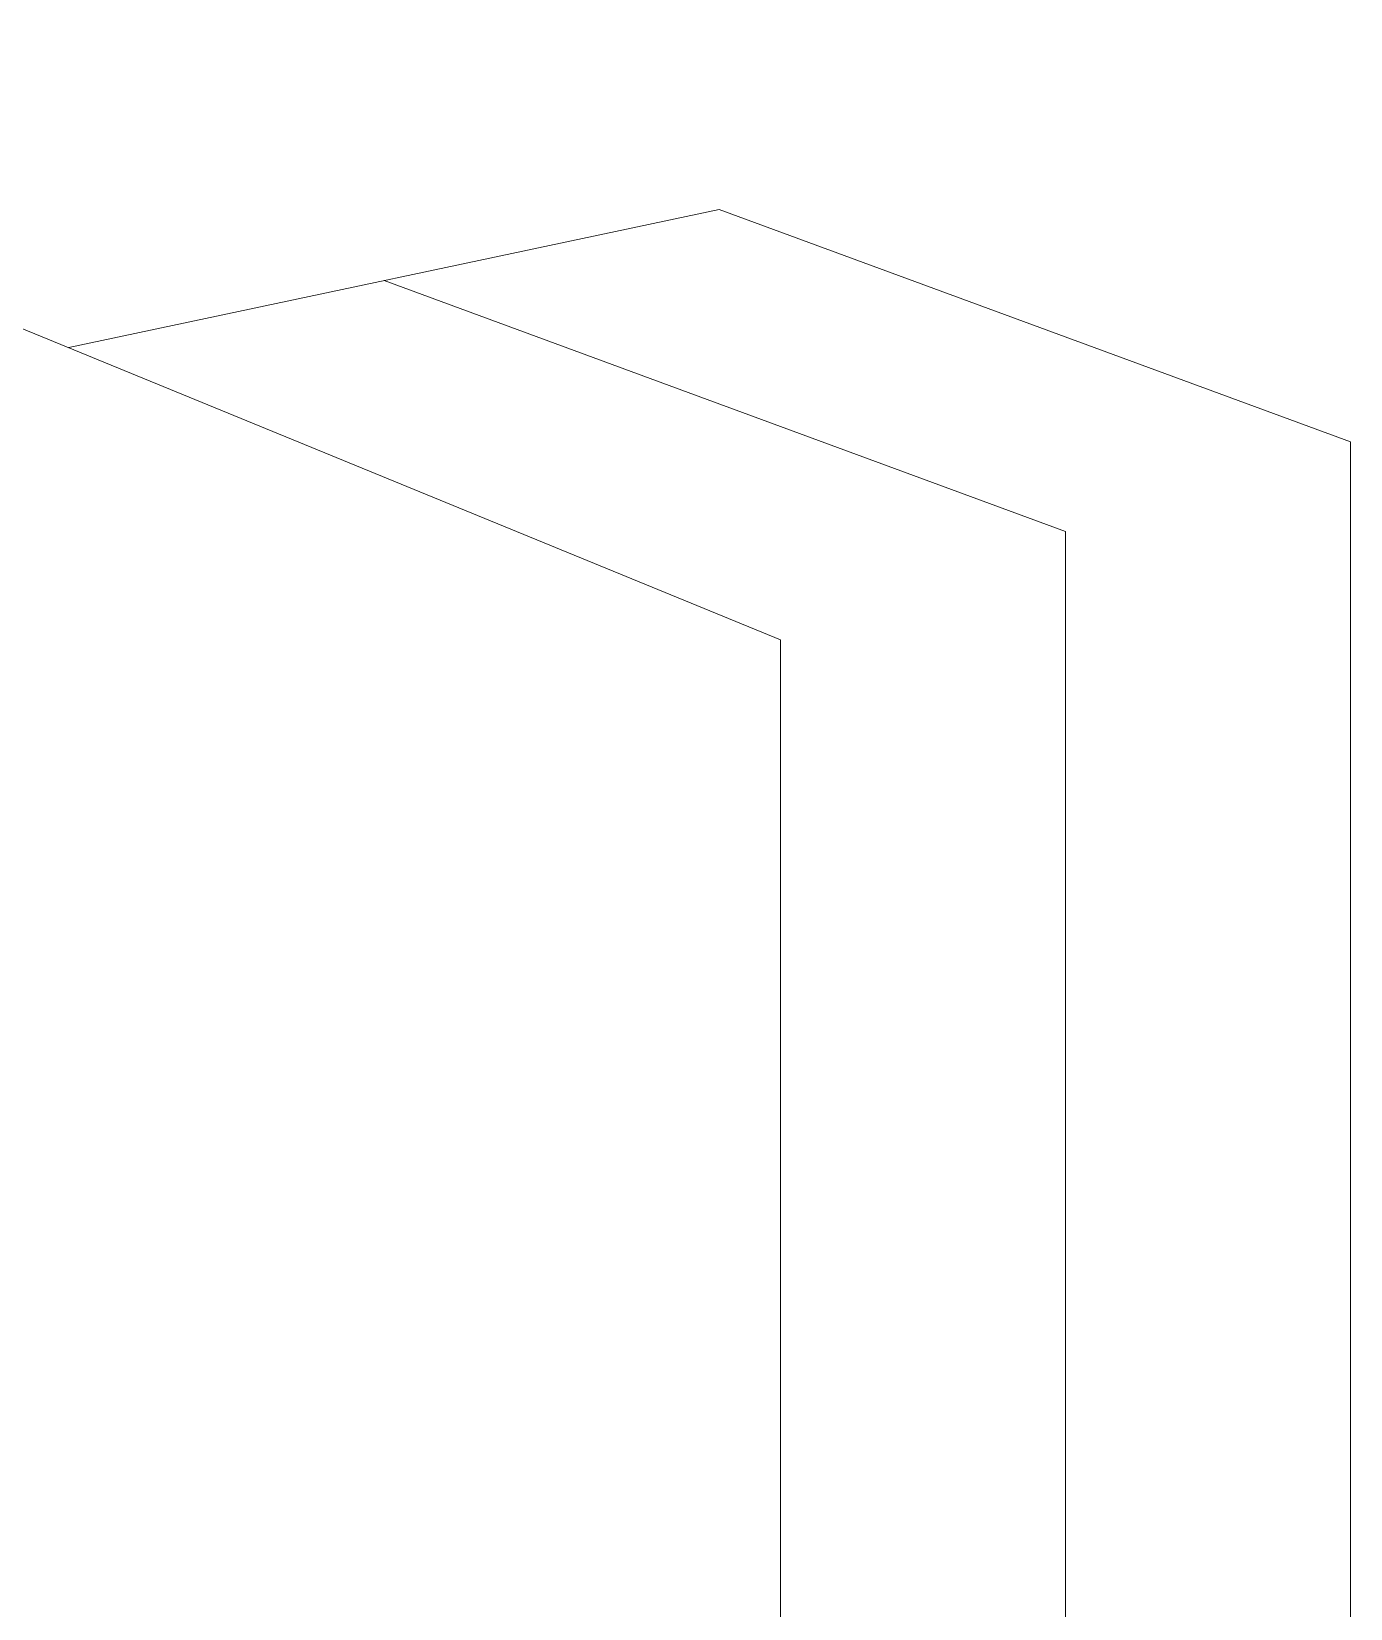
# Model space of a CAD drawing. Header units: inches. Extents: x -2078 to 106214, y -964 to 6385.
# Drawn here: x 36897.1 to 36966.6, y 4208.4 to 4291.4 of the extents above; entities that cross this region are included whole.
import ezdxf

# ---------------------------------------------------------------- set-up
doc = ezdxf.new("R2010")
doc.units = ezdxf.units.IN
doc.header["$MEASUREMENT"] = 0
doc.layers.add('A-STRS', color=4, linetype='Continuous', lineweight=9)

msp = doc.modelspace()

# ---------------------------------------------------------------- linework, layer by layer
at = {"layer": 'A-STRS', "lineweight": 9}
for p, q in [((36933.32, 4282.056), (36899.089, 4274.78)), ((36933.32, 4282.056), (36966.552, 4269.819)), ((36915.684, 4278.308), (36951.552, 4265.1)), ((36966.552, 4269.819), (36966.552, 3989.357)), ((36951.552, 4265.1), (36951.552, 3992.133))]:
    msp.add_line(p, q, dxfattribs=at)
msp.add_lwpolyline([(36804.897, 4313.416), (36936.552, 4259.413), (36936.552, 3994.163), (36829.411, 3933.687)], dxfattribs=at)

doc.saveas('drawing.dxf')
